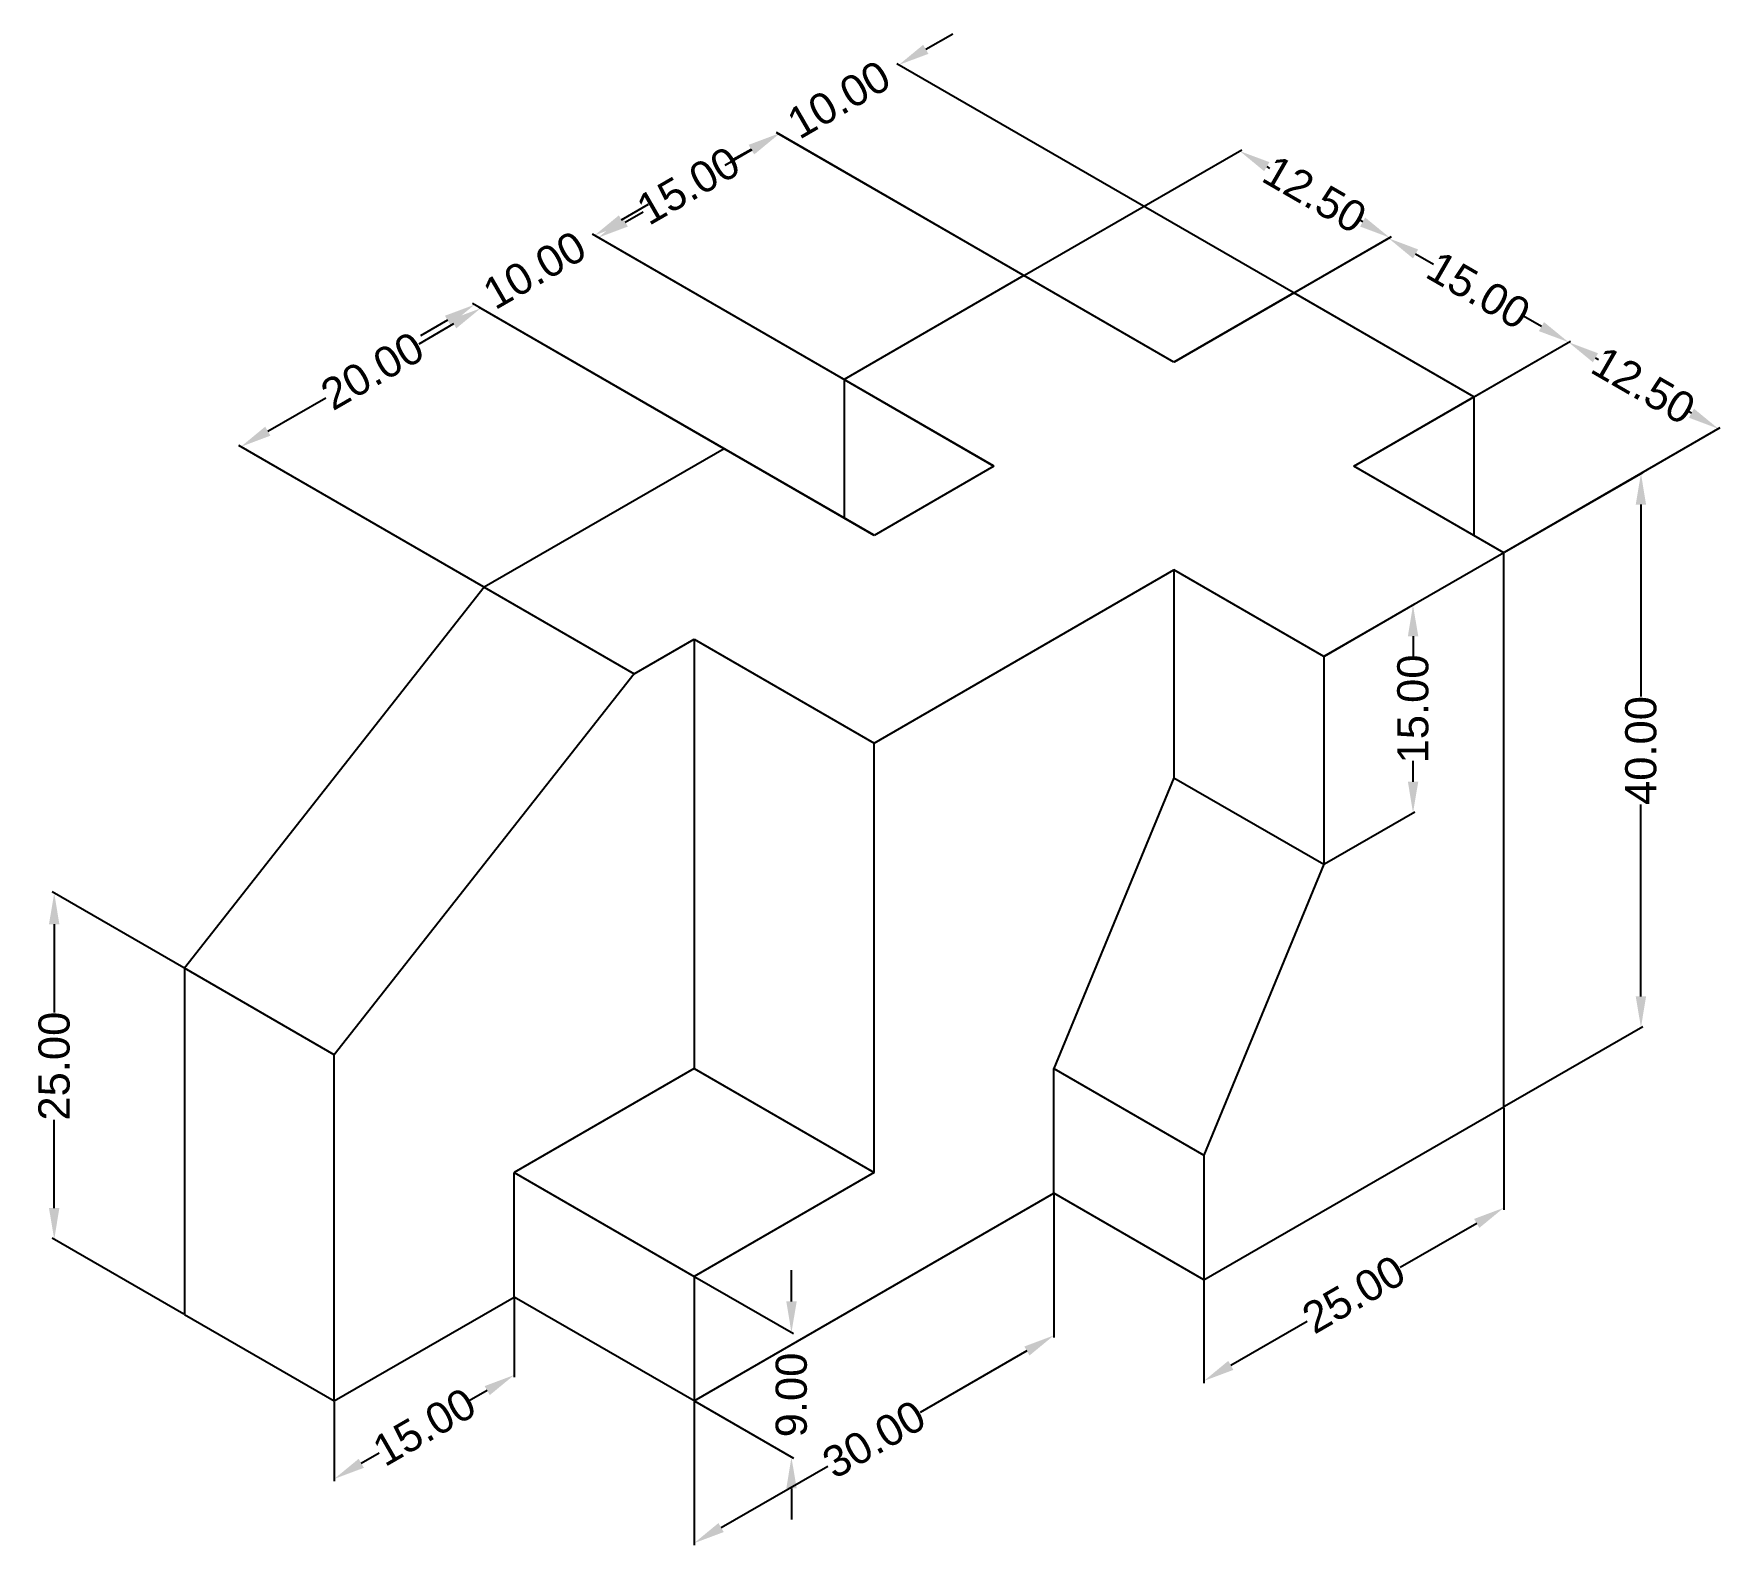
# Model space of a CAD drawing. Header units: inches. Extents: x 82 to 203, y 56 to 165.
import ezdxf

# ---------------------------------------------------------------- set-up
doc = ezdxf.new("R2010")
doc.units = ezdxf.units.IN
doc.header["$MEASUREMENT"] = 0
doc.styles.get("Standard").update_dxf_attribs({"font": 'arial.ttf'})
doc.dimstyles.get("Standard").update_dxf_attribs({"dimscale": 0.75, "dimtxt": 3, "dimasz": 3, "dimexe": 0.18, "dimexo": 0.0625, "dimgap": 0.09, "dimtad": 0, "dimzin": 0, "dimdsep": 46, "dimtxsty": 'Standard', "dimcen": 0.09, "dimclrd": 2, "dimclre": 2, "dimclrt": 2, "dimadec": 0, "dimazin": 0, "dimtfac": 1, "dimtofl": 0, "dimtmove": 0, "dimatfit": 3, "dimfxl": 1, "dimtfillclr": 2, "dimtolj": 1, "dimtzin": 0, "dimarcsym": 0})

# ---------------------------------------------------------------- blocks, each defined once
blk = doc.blocks.new('*D5')
at = {"color": 2, "lineweight": -2, "transparency": 16777216}
for p, q in [((172.54, 146.75), (179.47, 150.75)), ((181.28, 149.55), (182.58, 148.8)), ((190.38, 144.3), (189.08, 145.05)), ((185.53, 139.25), (192.46, 143.25))]:
    blk.add_line(p, q, dxfattribs=at)
at = {"color": 2, "transparency": 16777216}
for points in [[(181.47, 149.87), (181.1, 149.22), (179.34, 150.67)], [(190.56, 144.62), (190.19, 143.97), (192.33, 143.17)]]:
    blk.add_solid(points, dxfattribs=at)
at = {"layer": 'Defpoints', "color": 0, "transparency": 16777216}
for p in [(172.49, 146.72), (192.33, 143.17), (185.48, 139.22)]:
    blk.add_point(p, dxfattribs=at)
at = {"color": 2, "transparency": 16777216, "insert": (185.83, 146.92), "char_height": 2.25, "attachment_point": 5, "rotation": 330}
blk.add_mtext('\\A1;15.00', dxfattribs=at)
blk = doc.blocks.new('*D6')
at = {"color": 2, "lineweight": -2, "transparency": 16777216}
for p, q in [((187.7, 128), (197.69, 133.77)), ((197.56, 131.44), (197.56, 117.6)), ((197.56, 95.94), (197.56, 109.79)), ((187.7, 88), (197.69, 93.77))]:
    blk.add_line(p, q, dxfattribs=at)
at = {"color": 2, "transparency": 16777216}
for points in [[(197.18, 131.44), (197.93, 131.44), (197.56, 133.69)], [(197.18, 95.94), (197.93, 95.94), (197.56, 93.69)]]:
    blk.add_solid(points, dxfattribs=at)
at = {"layer": 'Defpoints', "color": 0, "transparency": 16777216}
for p in [(187.65, 127.97), (197.56, 93.69), (187.65, 87.97)]:
    blk.add_point(p, dxfattribs=at)
at = {"color": 2, "transparency": 16777216, "insert": (197.56, 113.69), "char_height": 2.25, "attachment_point": 5, "rotation": 90}
blk.add_mtext('\\A1;40.00', dxfattribs=at)
blk = doc.blocks.new('*D7')
at = {"color": 2, "lineweight": -2, "transparency": 16777216}
for p, q in [((187.65, 87.92), (187.65, 80.52)), ((185.7, 79.55), (180.18, 76.36)), ((166, 75.42), (166, 68.02)), ((167.95, 69.3), (173.46, 72.48))]:
    blk.add_line(p, q, dxfattribs=at)
at = {"color": 2, "transparency": 16777216}
for points in [[(185.51, 79.87), (185.89, 79.22), (187.65, 80.67)], [(167.76, 69.62), (168.13, 68.97), (166, 68.17)]]:
    blk.add_solid(points, dxfattribs=at)
at = {"layer": 'Defpoints', "color": 0, "transparency": 16777216}
for p in [(187.65, 87.97), (166, 75.47), (166, 68.17)]:
    blk.add_point(p, dxfattribs=at)
at = {"color": 2, "transparency": 16777216, "insert": (176.82, 74.42), "char_height": 2.25, "attachment_point": 5, "rotation": 30}
blk.add_mtext('\\A1;25.00', dxfattribs=at)
blk = doc.blocks.new('*D8')
at = {"color": 2, "lineweight": -2, "transparency": 16777216}
for p, q in [((155.17, 81.67), (155.17, 71.31)), ((153.22, 70.34), (145.52, 65.89)), ((129.19, 66.67), (129.19, 56.31)), ((131.14, 57.59), (138.84, 62.03))]:
    blk.add_line(p, q, dxfattribs=at)
at = {"color": 2, "transparency": 16777216}
for points in [[(153.04, 70.66), (153.41, 70.01), (155.17, 71.46)], [(130.95, 57.91), (131.33, 57.26), (129.19, 56.46)]]:
    blk.add_solid(points, dxfattribs=at)
at = {"layer": 'Defpoints', "color": 0, "transparency": 16777216}
for p in [(155.17, 81.72), (129.19, 66.72), (129.19, 56.46)]:
    blk.add_point(p, dxfattribs=at)
at = {"color": 2, "transparency": 16777216, "insert": (142.18, 63.96), "char_height": 2.25, "attachment_point": 5, "rotation": 30}
blk.add_mtext('\\A1;30.00', dxfattribs=at)
blk = doc.blocks.new('*D9')
at = {"color": 2, "lineweight": -2, "transparency": 16777216}
for p, q in [((92.34, 98), (82.85, 103.48)), ((82.99, 101.15), (82.99, 94.78)), ((82.99, 80.65), (82.99, 87.02)), ((92.34, 73), (82.85, 78.48))]:
    blk.add_line(p, q, dxfattribs=at)
at = {"color": 2, "transparency": 16777216}
for points in [[(82.61, 101.15), (83.36, 101.15), (82.99, 103.4)], [(82.61, 80.65), (83.36, 80.65), (82.99, 78.4)]]:
    blk.add_solid(points, dxfattribs=at)
at = {"layer": 'Defpoints', "color": 0, "transparency": 16777216}
for p in [(92.39, 97.97), (82.99, 78.4), (92.39, 72.97)]:
    blk.add_point(p, dxfattribs=at)
at = {"color": 2, "transparency": 16777216, "insert": (82.99, 90.9), "char_height": 2.25, "attachment_point": 5, "rotation": 90}
blk.add_mtext('\\A1;25.00', dxfattribs=at)
blk = doc.blocks.new('*D10')
at = {"color": 2, "lineweight": -2, "transparency": 16777216}
for p, q in [((116.2, 74.17), (116.2, 68.44)), ((114.25, 67.48), (112.96, 66.73)), ((103.21, 66.67), (103.21, 60.94)), ((105.16, 62.23), (106.46, 62.97))]:
    blk.add_line(p, q, dxfattribs=at)
at = {"color": 2, "transparency": 16777216}
for points in [[(114.07, 67.8), (114.44, 67.15), (116.2, 68.6)], [(104.97, 62.55), (105.35, 61.9), (103.21, 61.1)]]:
    blk.add_solid(points, dxfattribs=at)
at = {"layer": 'Defpoints', "color": 0, "transparency": 16777216}
for p in [(116.2, 74.22), (103.21, 66.72), (103.21, 61.1)]:
    blk.add_point(p, dxfattribs=at)
at = {"color": 2, "transparency": 16777216, "insert": (109.71, 64.85), "char_height": 2.25, "attachment_point": 5, "rotation": 30}
blk.add_mtext('\\A1;15.00', dxfattribs=at)
blk = doc.blocks.new('*D11')
at = {"color": 2, "lineweight": -2, "transparency": 16777216}
for p, q in [((129.24, 75.7), (136.36, 71.59)), ((136.22, 73.91), (136.22, 76.16)), ((129.24, 66.7), (136.36, 62.59)), ((136.22, 60.41), (136.22, 58.16))]:
    blk.add_line(p, q, dxfattribs=at)
at = {"color": 2, "transparency": 16777216}
for points in [[(135.85, 73.91), (136.6, 73.91), (136.22, 71.66)], [(135.85, 60.41), (136.6, 60.41), (136.22, 62.66)]]:
    blk.add_solid(points, dxfattribs=at)
at = {"layer": 'Defpoints', "color": 0, "transparency": 16777216}
for p in [(129.19, 75.72), (129.19, 66.72), (136.22, 62.66)]:
    blk.add_point(p, dxfattribs=at)
at = {"color": 2, "transparency": 16777216, "insert": (136.22, 67.16), "char_height": 2.25, "attachment_point": 5, "rotation": 90}
blk.add_mtext('\\A1;9.00', dxfattribs=at)
blk = doc.blocks.new('*D12')
at = {"color": 2, "lineweight": -2, "transparency": 16777216}
for p, q in [((174.71, 120.5), (181.24, 124.27)), ((181.1, 121.94), (181.1, 120.45)), ((181.1, 111.44), (181.1, 112.94)), ((174.71, 105.5), (181.24, 109.27))]:
    blk.add_line(p, q, dxfattribs=at)
at = {"color": 2, "transparency": 16777216}
for points in [[(180.73, 121.94), (181.48, 121.94), (181.1, 124.19)], [(180.73, 111.44), (181.48, 111.44), (181.1, 109.19)]]:
    blk.add_solid(points, dxfattribs=at)
at = {"layer": 'Defpoints', "color": 0, "transparency": 16777216}
for p in [(181.1, 124.19), (174.66, 120.47), (174.66, 105.47)]:
    blk.add_point(p, dxfattribs=at)
at = {"color": 2, "transparency": 16777216, "insert": (181.1, 116.69), "char_height": 2.25, "attachment_point": 5, "rotation": 90}
blk.add_mtext('\\A1;15.00', dxfattribs=at)
blk = doc.blocks.new('*D14')
at = {"color": 2, "lineweight": -2, "transparency": 16777216}
for p, q in [((176.87, 134.25), (192.46, 143.25)), ((194.27, 142.05), (194.49, 141.93)), ((201.2, 138.05), (200.99, 138.17)), ((187.7, 128), (203.29, 137))]:
    blk.add_line(p, q, dxfattribs=at)
at = {"color": 2, "transparency": 16777216}
for points in [[(194.46, 142.37), (194.09, 141.72), (192.33, 143.17)], [(201.39, 138.37), (201.02, 137.72), (203.15, 136.92)]]:
    blk.add_solid(points, dxfattribs=at)
at = {"layer": 'Defpoints', "color": 0, "transparency": 16777216}
for p in [(203.15, 136.92), (176.82, 134.22), (187.65, 127.97)]:
    blk.add_point(p, dxfattribs=at)
at = {"color": 2, "transparency": 16777216, "insert": (197.74, 140.05), "char_height": 2.25, "attachment_point": 5, "rotation": 330}
blk.add_mtext('\\A1;12.50', dxfattribs=at)
blk = doc.blocks.new('*D15')
at = {"color": 2, "lineweight": -2, "transparency": 16777216}
for p, q in [((153.05, 148), (168.73, 157.05)), ((170.54, 155.85), (170.75, 155.72)), ((177.47, 151.85), (177.25, 151.97)), ((163.88, 141.75), (179.55, 150.8))]:
    blk.add_line(p, q, dxfattribs=at)
at = {"color": 2, "transparency": 16777216}
for points in [[(170.73, 156.17), (170.35, 155.52), (168.59, 156.97)], [(177.65, 152.17), (177.28, 151.52), (179.42, 150.72)]]:
    blk.add_solid(points, dxfattribs=at)
at = {"layer": 'Defpoints', "color": 0, "transparency": 16777216}
for p in [(168.59, 156.97), (153.01, 147.97), (163.83, 141.72)]:
    blk.add_point(p, dxfattribs=at)
at = {"color": 2, "transparency": 16777216, "insert": (174, 153.85), "char_height": 2.25, "attachment_point": 5, "rotation": 330}
blk.add_mtext('\\A1;12.50', dxfattribs=at)
blk = doc.blocks.new('*D16')
at = {"color": 2, "lineweight": -2, "transparency": 16777216}
for p, q in [((145.92, 164.32), (147.87, 165.44)), ((172.45, 146.75), (143.84, 163.27)), ((163.79, 141.75), (135.17, 158.27)), ((133.36, 157.07), (131.41, 155.94))]:
    blk.add_line(p, q, dxfattribs=at)
at = {"color": 2, "transparency": 16777216}
for points in [[(145.73, 164.64), (146.11, 163.99), (143.97, 163.19)], [(133.17, 157.39), (133.55, 156.74), (135.31, 158.19)]]:
    blk.add_solid(points, dxfattribs=at)
at = {"layer": 'Defpoints', "color": 0, "transparency": 16777216}
for p in [(135.31, 158.19), (172.49, 146.72), (163.83, 141.72)]:
    blk.add_point(p, dxfattribs=at)
at = {"color": 2, "transparency": 16777216, "insert": (139.64, 160.69), "char_height": 2.25, "attachment_point": 5, "rotation": 30}
blk.add_mtext('\\A1;10.00', dxfattribs=at)
blk = doc.blocks.new('*D17')
at = {"color": 2, "lineweight": -2, "transparency": 16777216}
for p, q in [((133.31, 157.09), (132.02, 156.35)), ((152.96, 148), (135.13, 158.3)), ((124.22, 151.84), (125.52, 152.59)), ((139.97, 140.5), (122.14, 150.8))]:
    blk.add_line(p, q, dxfattribs=at)
at = {"color": 2, "transparency": 16777216}
for points in [[(133.13, 157.42), (133.5, 156.77), (135.26, 158.22)], [(124.03, 152.17), (124.41, 151.52), (122.27, 150.72)]]:
    blk.add_solid(points, dxfattribs=at)
at = {"layer": 'Defpoints', "color": 0, "transparency": 16777216}
for p in [(122.27, 150.72), (153.01, 147.97), (140.02, 140.47)]:
    blk.add_point(p, dxfattribs=at)
at = {"color": 2, "transparency": 16777216, "insert": (128.77, 154.47), "char_height": 2.25, "attachment_point": 5, "rotation": 30}
blk.add_mtext('\\A1;15.00', dxfattribs=at)
blk = doc.blocks.new('*D18')
at = {"color": 2, "lineweight": -2, "transparency": 16777216}
for p, q in [((123.95, 152), (125.9, 153.13)), ((150.8, 134.25), (121.86, 150.96)), ((142.14, 129.25), (113.2, 145.96)), ((111.39, 144.75), (109.44, 143.63))]:
    blk.add_line(p, q, dxfattribs=at)
at = {"color": 2, "transparency": 16777216}
for points in [[(123.76, 152.33), (124.13, 151.68), (122, 150.88)], [(111.2, 145.08), (111.58, 144.43), (113.34, 145.88)]]:
    blk.add_solid(points, dxfattribs=at)
at = {"layer": 'Defpoints', "color": 0, "transparency": 16777216}
for p in [(113.34, 145.88), (150.84, 134.22), (142.18, 129.22)]:
    blk.add_point(p, dxfattribs=at)
at = {"color": 2, "transparency": 16777216, "insert": (117.67, 148.38), "char_height": 2.25, "attachment_point": 5, "rotation": 30}
blk.add_mtext('\\A1;10.00', dxfattribs=at)
blk = doc.blocks.new('*D19')
at = {"color": 2, "lineweight": -2, "transparency": 16777216}
for p, q in [((131.31, 135.5), (113.65, 145.7)), ((111.83, 144.5), (109.32, 143.04)), ((98.41, 136.75), (102.6, 139.16)), ((113.99, 125.5), (96.33, 135.7))]:
    blk.add_line(p, q, dxfattribs=at)
at = {"color": 2, "transparency": 16777216}
for points in [[(111.65, 144.82), (112.02, 144.17), (113.78, 145.62)], [(98.22, 137.07), (98.6, 136.42), (96.46, 135.62)]]:
    blk.add_solid(points, dxfattribs=at)
at = {"layer": 'Defpoints', "color": 0, "transparency": 16777216}
for p in [(96.46, 135.62), (131.36, 135.47), (114.04, 125.47)]:
    blk.add_point(p, dxfattribs=at)
at = {"color": 2, "transparency": 16777216, "insert": (105.96, 141.1), "char_height": 2.25, "attachment_point": 5, "rotation": 30}
blk.add_mtext('\\A1;20.00', dxfattribs=at)

msp = doc.modelspace()

# ---------------------------------------------------------------- linework, layer by layer
for p, q in [((153.008, 147.974), (140.018, 140.474)), ((163.833, 141.724), (153.008, 147.974)), ((172.494, 146.724), (163.833, 141.724)), ((185.484, 139.224), (172.494, 146.724)), ((140.018, 140.474), (150.843, 134.224)), ((140.018, 140.474), (140.018, 130.474)), ((176.824, 134.224), (185.484, 139.224)), ((185.484, 139.224), (185.484, 129.224)), ((131.357, 135.474), (114.037, 125.474)), ((142.183, 129.224), (131.357, 135.474)), ((150.843, 134.224), (142.183, 129.224)), ((187.649, 127.974), (176.824, 134.224)), ((187.649, 127.974), (174.659, 120.474)), ((187.649, 87.974), (187.649, 127.974)), ((142.183, 114.224), (163.833, 126.724)), ((174.659, 120.474), (163.833, 126.724)), ((163.833, 126.724), (163.833, 111.724)), ((114.037, 125.474), (92.386, 97.974)), ((114.037, 125.474), (124.862, 119.224)), ((124.862, 119.224), (129.192, 121.724)), ((129.192, 121.724), (142.183, 114.224)), ((129.192, 121.724), (129.192, 90.724)), ((174.659, 120.474), (174.659, 105.474)), ((124.862, 119.224), (103.212, 91.724)), ((142.183, 83.224), (142.183, 114.224)), ((163.833, 111.724), (155.173, 90.724)), ((163.833, 111.724), (174.659, 105.474)), ((174.659, 105.474), (165.998, 84.474)), ((103.212, 91.724), (92.386, 97.974)), ((92.386, 97.974), (92.386, 72.974)), ((103.212, 66.724), (103.212, 91.724)), ((129.192, 90.724), (116.202, 83.224)), ((129.192, 90.724), (142.183, 83.224)), ((155.173, 81.724), (155.173, 90.724)), ((155.173, 90.724), (165.998, 84.474)), ((165.998, 75.474), (187.649, 87.974)), ((165.998, 84.474), (165.998, 75.474)), ((116.202, 74.224), (116.202, 83.224)), ((116.202, 83.224), (129.192, 75.724)), ((142.183, 83.224), (129.192, 75.724)), ((129.192, 66.724), (155.173, 81.724)), ((165.998, 75.474), (155.173, 81.724)), ((129.192, 75.724), (129.192, 66.724)), ((103.212, 66.724), (116.202, 74.224)), ((129.192, 66.724), (116.202, 74.224)), ((92.386, 72.974), (103.212, 66.724))]:
    msp.add_line(p, q)

# ---------------------------------------------------------------- dimensions: what is measured, and where the dimension line sits
for p1, p2, distance, picture, middle in [((172.494, 146.724), (163.833, 141.724), -28.524, '*D16', (139.64, 160.692)), ((153.008, 147.974), (140.018, 140.474), -17.746, '*D17', (128.766, 154.47)), ((163.833, 141.724), (153.008, 147.974), -15.582, '*D15', (174.003, 153.845)), ((150.843, 134.224), (142.183, 129.224), -28.845, '*D18', (117.668, 148.377)), ((172.494, 146.724), (185.484, 139.224), 6.842, '*D5', (185.831, 146.924)), ((176.824, 134.224), (187.649, 127.974), 15.502, '*D14', (197.738, 140.049)), ((187.649, 87.974), (165.998, 75.474), 6.324, '*D7', (176.824, 74.421)), ((155.173, 81.724), (129.192, 66.724), 8.886, '*D8', (142.183, 63.963)), ((116.202, 74.224), (103.212, 66.724), 4.87, '*D10', (109.707, 64.851))]:
    dim = msp.add_aligned_dim(p1=p1, p2=p2, distance=distance, dimstyle='Standard')
    dim.commit()
    dim.dimension.update_dxf_attribs({"geometry": picture, "text_midpoint": middle})
dim = msp.add_linear_dim(base=(96.462, 135.621), p1=(131.357, 135.474), p2=(114.037, 125.474), angle=210, dimstyle='Standard')
dim.commit()
dim.dimension.update_dxf_attribs({"geometry": '*D19', "text_midpoint": (105.959, 141.104), "dimtype": 161})
for base, p1, p2, picture, middle in [((197.557, 93.694), (187.649, 127.974), (187.649, 87.974), '*D6', (197.557, 113.694)), ((181.104, 124.195), (174.659, 105.474), (174.659, 120.474), '*D12', (181.104, 116.695)), ((82.985, 78.401), (92.386, 97.974), (92.386, 72.974), '*D9', (82.985, 90.901)), ((136.223, 62.664), (129.192, 75.724), (129.192, 66.724), '*D11', (136.223, 67.164))]:
    dim = msp.add_linear_dim(base=base, p1=p1, p2=p2, angle=90, dimstyle='Standard')
    dim.commit()
    dim.dimension.update_dxf_attribs({"geometry": picture, "text_midpoint": middle})

doc.saveas('drawing.dxf')
